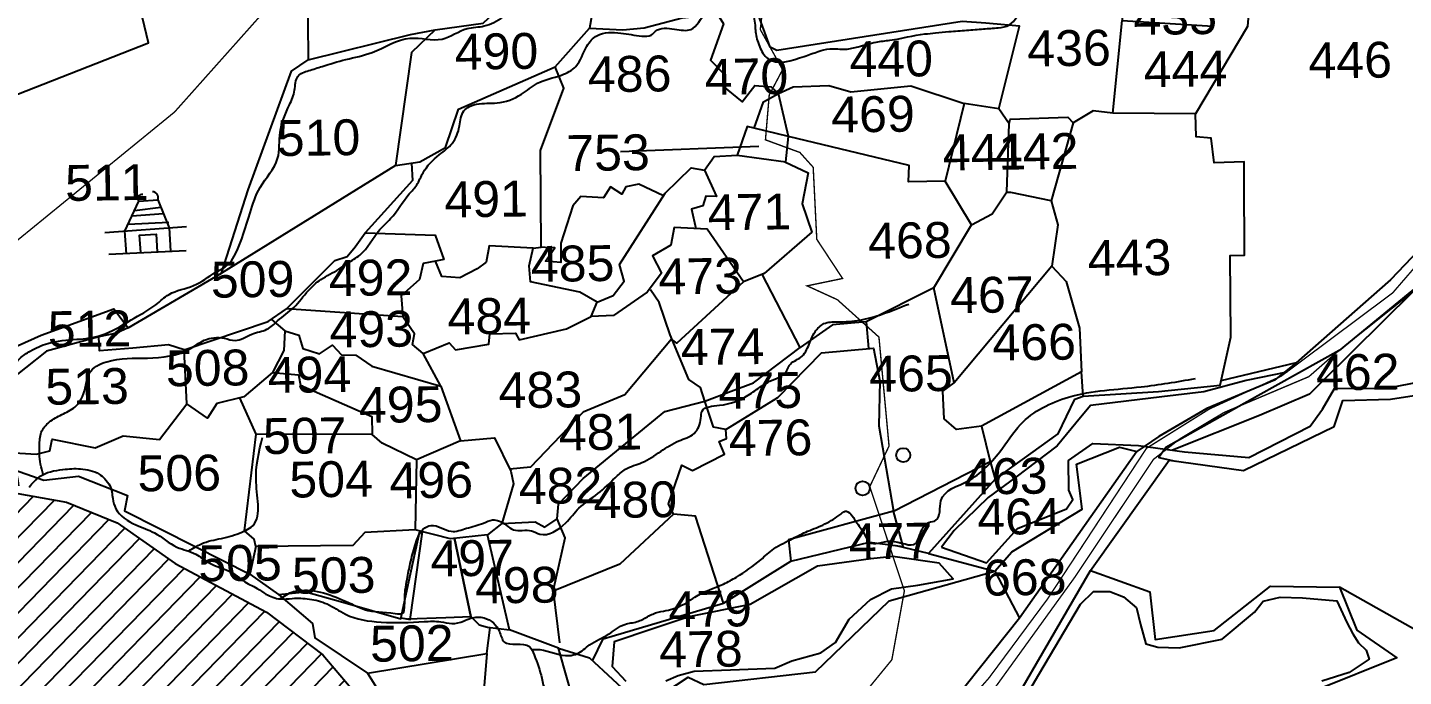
# Model space of a CAD drawing. Header units: feet. Extents: x 806214 to 813245, y 1575800 to 1585148.
# Drawn here: x 810558 to 811541, y 1579199 to 1579662 of the extents above; entities that cross this region are included whole.
import ezdxf
from ezdxf.enums import TextEntityAlignment as Align

# ---------------------------------------------------------------- set-up
doc = ezdxf.new("R2010")
doc.units = ezdxf.units.FT
doc.header["$LTSCALE"] = 15
doc.header["$MEASUREMENT"] = 0
doc.linetypes.add('HIDDEN2', pattern=[0.1875, 0.125, -0.0625])
for name, color, linetype in [('HILL', 17, 'Continuous'), ('PLOT', 7, 'Continuous'), ('PLOT NO', 7, 'Continuous'), ('ROADS', 6, 'Continuous'), ('TANKS-STREAM', 4, 'Continuous')]:
    doc.layers.add(name, color=color, linetype=linetype)
doc.styles.get("Standard").update_dxf_attribs({"font": 'arial.ttf'})
doc.linetypes.add('DOTS', pattern='A,1e-06,-3,["●",Standard,S=3,R=0,X=-1.25,Y=-1.25],-3', length=6.000001)

msp = doc.modelspace()

# ---------------------------------------------------------------- hatches: boundary and pattern name
at = {"layer": 'TANKS-STREAM', "lineweight": -2}
h = msp.add_hatch(dxfattribs=at)
h.set_pattern_fill('ANSI31', color=256, scale=100.369489, angle=0.73384)
h.set_pattern_definition([(45.73384044, (17359.115, -16106.09), (-8.984388055, 8.7571433), [])])
edge = h.paths.add_edge_path()
edge.add_line((810805.08, 1579154.34), (810801.62, 1579176.17))
edge.add_line((810801.62, 1579176.17), (810769.35, 1579214.21))
edge.add_line((810769.35, 1579214.21), (810729.05, 1579244.73))
edge.add_line((810729.05, 1579244.73), (810663.76, 1579279.36))
edge.add_line((810663.76, 1579279.36), (810622.43, 1579308.46))
edge.add_line((810622.43, 1579308.46), (810586.22, 1579323.16))
edge.add_line((810586.22, 1579323.16), (810516.49, 1579335.67))
edge.add_line((810516.49, 1579335.67), (810497.76, 1579335.43))
edge.add_line((810497.76, 1579335.43), (810497.34, 1579327.75))
edge.add_line((810497.34, 1579327.75), (810452.73, 1579308.09))
edge.add_line((810452.73, 1579308.09), (810424.56, 1579305.9))
edge.add_line((810424.56, 1579305.9), (810372.08, 1579320.66))
edge.add_line((810372.08, 1579320.66), (810282.14, 1579304.73))
edge.add_line((810282.14, 1579304.73), (810244.85, 1579215.25))
edge.add_line((810244.85, 1579215.25), (810230.01, 1579179.63))
edge.add_line((810230.01, 1579179.63), (810230.46, 1579144.44))
edge.add_line((810230.46, 1579144.44), (810218.01, 1579141.16))
edge.add_line((810218.01, 1579141.16), (810148.51, 1579152.97))
edge.add_line((810148.51, 1579152.97), (810144.49, 1579150.71))
edge.add_line((810144.49, 1579150.71), (810121.14, 1579113.52))
edge.add_line((810121.14, 1579113.52), (810088.75, 1579104.48))
edge.add_line((810088.75, 1579104.48), (810089.4, 1579094.56))
edge.add_line((810089.4, 1579094.56), (810087.63, 1579088.57))
edge.add_spline(control_points=[(810112.69, 1579096.57), (810111.78, 1579096.32), (810107.73, 1579095.21), (810103.2, 1579091.54), (810095.32, 1579090.37), (810090.86, 1579089.23), (810087.63, 1579088.57)], knot_values=[0, 0, 0, 0, 2.822259, 12.510309, 16.571064, 26.378618, 26.378618, 26.378618, 26.378618], degree=3, periodic=0)
edge.add_line((810087.63, 1579088.57), (810078.98, 1579059.37))
edge.add_line((810078.98, 1579059.37), (810086.44, 1579022.37))
edge.add_line((810086.44, 1579022.37), (810085.63, 1579010.78))
edge.add_line((810085.63, 1579010.78), (810063.81, 1578989.72))
edge.add_line((810063.81, 1578989.72), (810040.58, 1578972.78))
edge.add_line((810040.58, 1578972.78), (810037.83, 1578965.72))
edge.add_line((810037.83, 1578965.72), (810065.04, 1578975.31))
edge.add_line((810065.04, 1578975.31), (810091.75, 1578981.43))
edge.add_line((810091.75, 1578981.43), (810135.93, 1578996.94))
edge.add_line((810135.93, 1578996.94), (810167.01, 1578999.21))
edge.add_line((810167.01, 1578999.21), (810163.04, 1578963.78))
edge.add_line((810163.04, 1578963.78), (810220.85, 1578957.31))
edge.add_line((810220.85, 1578957.31), (810267.13, 1578952.14))
edge.add_line((810267.13, 1578952.14), (810326.26, 1578938.87))
edge.add_line((810326.26, 1578938.87), (810362.94, 1578922.27))
edge.add_line((810362.94, 1578922.27), (810367.36, 1578897.85))
edge.add_line((810367.36, 1578897.85), (810373.25, 1578878.34))
edge.add_line((810373.25, 1578878.34), (810407.78, 1578854.39))
edge.add_line((810407.78, 1578854.39), (810411.72, 1578841.19))
edge.add_line((810411.72, 1578841.19), (810415.79, 1578830.94))
edge.add_line((810415.79, 1578830.94), (810429.34, 1578839.1))
edge.add_line((810429.34, 1578839.1), (810451.76, 1578820.51))
edge.add_line((810451.76, 1578820.51), (810468.18, 1578787.69))
edge.add_line((810468.18, 1578787.69), (810476.7, 1578761.81))
edge.add_line((810476.7, 1578761.81), (810483.55, 1578753.48))
edge.add_line((810483.55, 1578753.48), (810512.78, 1578746.88))
edge.add_line((810512.78, 1578746.88), (810529.2, 1578743.72))
edge.add_line((810529.2, 1578743.72), (810535.84, 1578751.99))
edge.add_line((810535.84, 1578751.99), (810542.17, 1578765.06))
edge.add_line((810542.17, 1578765.06), (810542.84, 1578788.4))
edge.add_line((810542.84, 1578788.4), (810551.53, 1578805.11))
edge.add_line((810551.53, 1578805.11), (810561.54, 1578813.9))
edge.add_line((810561.54, 1578813.9), (810584.26, 1578826.46))
edge.add_line((810584.26, 1578826.46), (810589.04, 1578832.24))
edge.add_line((810589.04, 1578832.24), (810589.14, 1578843.54))
edge.add_line((810589.14, 1578843.54), (810591.4, 1578855.12))
edge.add_line((810591.4, 1578855.12), (810594.58, 1578869.84))
edge.add_line((810594.58, 1578869.84), (810601.64, 1578882.68))
edge.add_line((810601.64, 1578882.68), (810604.16, 1578891.98))
edge.add_line((810604.16, 1578891.98), (810616.24, 1578890.08))
edge.add_line((810616.24, 1578890.08), (810636.03, 1578886.97))
edge.add_line((810636.03, 1578886.97), (810685.61, 1578870.76))
edge.add_line((810685.61, 1578870.76), (810708.15, 1578896.95))
edge.add_line((810708.15, 1578896.95), (810707.62, 1578911.52))
edge.add_line((810707.62, 1578911.52), (810739.93, 1578956.83))
edge.add_line((810739.93, 1578956.83), (810751.85, 1578962.47))
edge.add_line((810751.85, 1578962.47), (810757.59, 1578977.88))
edge.add_line((810757.59, 1578977.88), (810764.22, 1579021.81))
edge.add_line((810764.22, 1579021.81), (810776.72, 1579062.36))
edge.add_line((810776.72, 1579062.36), (810805.08, 1579154.34))
h.paths.add_polyline_path([(810476.89, 1578722.71), (810528.22, 1578723.37), (810527.87, 1578751.06), (810476.53, 1578750.4)], flags=9)
h.paths.add_polyline_path([(810487.99, 1578921.64), (810539.17, 1578922.29), (810538.82, 1578949.5), (810487.65, 1578948.85)], flags=24)
h.paths.add_polyline_path([(810176.82, 1579027.89), (810228, 1579028.55), (810227.65, 1579055.76), (810176.47, 1579055.1)], flags=24)
h.paths.add_polyline_path([(810095.42, 1579027.53), (810146.75, 1579028.19), (810146.4, 1579055.86), (810095.07, 1579055.2)], flags=24)
h.paths.add_polyline_path([(810511.89, 1579072.25), (810546.11, 1579072.68), (810545.87, 1579091.13), (810511.65, 1579090.69)], flags=24)
h.paths.add_polyline_path([(810444.87, 1579305.58), (810479.09, 1579306.02), (810478.86, 1579324.47), (810444.64, 1579324.03)], flags=24)

# ---------------------------------------------------------------- linework, layer by layer
at = {"color": 3}
for centre, radius in [((811183.94, 1579356.84), 5), ((811154.89, 1579333.1), 5.12), ((811154.89, 1579333.1), 5.12)]:
    msp.add_circle(centre, radius, dxfattribs=at)
at = {"layer": 'HILL', "lineweight": -2}
for points in [[(811547.84, 1579473.38), (811483.13, 1579409.27), (811474.18, 1579400.41), (811438.39, 1579385.2), (811376.26, 1579360.29)], [(811457.8, 1579416.11), (811428.83, 1579410.01), (811398.54, 1579402.04), (811368.66, 1579398.4), (811317.68, 1579392.27), (811307.14, 1579379.59), (811293.76, 1579363.49), (811264.31, 1579341.01), (811244.49, 1579326.66), (811220.26, 1579302.89), (811211.24, 1579291.01)], [(811211.24, 1579291.01), (811243.31, 1579279.95), (811265.62, 1579304.47), (811300.46, 1579318.4), (811304.94, 1579325.01), (811302.12, 1579331.72), (811302.02, 1579352.98), (811319.31, 1579365.13), (811351.93, 1579363.71), (811384.81, 1579359.09), (811430.69, 1579355.04), (811474.48, 1579377.39), (811483.5, 1579389.65), (811491.85, 1579404.36), (811529.26, 1579404.61), (811579.64, 1579414.42)], [(811014.37, 1579195.65), (811023.06, 1579199.47), (811034.68, 1579202.53), (811060.44, 1579203.51), (811092.26, 1579204.72), (811104.34, 1579209.89), (811124.93, 1579215.71), (811135.43, 1579222.99), (811145.29, 1579239.79), (811160.48, 1579253.75), (811175.62, 1579261.22), (811194.39, 1579263.84), (811219.51, 1579268.4), (811209.56, 1579279.65), (811176.57, 1579284.46), (811160.77, 1579282.73), (811122.68, 1579277.48), (811074.55, 1579250.13), (811030.81, 1579241.28), (811004.96, 1579232.74), (810977.52, 1579223.39), (810975.89, 1579205.9), (810985.83, 1579195.45)], [(811248.18, 1579144.77), (811280.83, 1579200.08), (811310.58, 1579250.49), (811319.7, 1579259.38), (811331.44, 1579259.53), (811341.35, 1579255.68), (811350.54, 1579247.66), (811353.35, 1579235.77), (811357.13, 1579222), (811365.87, 1579219.66), (811381.04, 1579219.28), (811411.77, 1579225.38), (811434.83, 1579244.6), (811440.98, 1579252.63), (811453.08, 1579255.44), (811469.19, 1579254.89), (811493.66, 1579252.74), (811500.68, 1579237.31), (811505.14, 1579229.23), (811509.2, 1579222.84), (811514.58, 1579217.61), (811516.74, 1579211.12), (811502.46, 1579201.66), (811482.84, 1579195.35)]]:
    msp.add_lwpolyline(points, dxfattribs=at)
at = {"layer": 'PLOT', "lineweight": -2}
for points in [[(810975.41, 1579729.24), (810970.97, 1579724.38), (810959.72, 1579661.64), (810983.57, 1579660.5), (810998.96, 1579661.9), (811026.08, 1579668.98), (811051.32, 1579671.71), (811075.29, 1579679.71), (811079.47, 1579673.51), (811093.67, 1579692.46), (811125.49, 1579824.89), (811141.37, 1579903.87), (811179.21, 1579900.03), (811206.25, 1579894.36), (811230.99, 1579898.76), (811233.51, 1579815.51), (811125.49, 1579824.89)], [(811499.93, 1579762.5), (811531.47, 1579775.25), (811563.1, 1579780.49), (811563.18, 1579795.79), (811589.61, 1579808.74), (811693, 1579824), (811705.59, 1579784.98), (811709.92, 1579741.42), (811747.2, 1579725.8), (811667.17, 1579638.25), (811609.51, 1579567.1), (811587.98, 1579540.52), (811532.08, 1579481.88), (811464.56, 1579422.69), (811410.85, 1579409.74)], [(810849.66, 1579660.46), (810883.96, 1579665.35), (810954.59, 1579731.66)], [(810526.18, 1579604.91), (810644.89, 1579651.25), (810630.13, 1579712.75), (810697.3, 1579714.62), (810758.03, 1579722.2), (810758.83, 1579639.18), (810832, 1579657.12), (810849.66, 1579660.46), (810832.65, 1579644.36), (810821.27, 1579563.62), (810696.83, 1579486.8), (810715.92, 1579546.24), (810746.92, 1579631.06), (810758.83, 1579639.18)], [(811333.7, 1579601.06), (811340.33, 1579667.14), (811405.09, 1579663.13), (811406.88, 1579688.53), (811348.78, 1579692.01), (811343.24, 1579696.72), (811339.39, 1579682.33), (811340.33, 1579667.14)], [(811406.88, 1579688.53), (811432.27, 1579692.18), (811429.81, 1579662.87), (811392.6, 1579600.4)], [(811051.32, 1579671.71), (811055.46, 1579664.78), (811046.31, 1579638.93), (811056.6, 1579628.24), (811054.83, 1579620.61), (811068.86, 1579609.12), (811077.85, 1579620.73), (811089.54, 1579619.7), (811094.85, 1579615.03), (811105.29, 1579619.73), (811130.7, 1579620.66), (811146.5, 1579616.13), (811189.26, 1579620.56), (811227.51, 1579607.87), (811213.83, 1579552.4), (811187.6, 1579551.89), (811188.13, 1579563.73), (811101.88, 1579584.44), (811094.85, 1579615.03)], [(811252.21, 1579604.1), (811266.99, 1579663.19), (811242.88, 1579665.17), (811225.97, 1579666.56), (811093.63, 1579645.69), (811088.76, 1579648.03), (811079.47, 1579673.51)], [(811012.7, 1579542.04), (810995, 1579550.39), (810985.84, 1579548.46), (810982.9, 1579543.16), (810974.71, 1579548.47), (810969.69, 1579540.44), (810953.58, 1579541.44), (810947.79, 1579534.9), (810939.38, 1579508.28), (810939.26, 1579494.45), (810928.26, 1579495.21), (810935.06, 1579504.77), (810928.13, 1579505.13), (810925.26, 1579505.28), (810924.89, 1579574.31), (810941.42, 1579618.87), (810935.21, 1579634.18), (810959.72, 1579661.64)], [(810821.27, 1579563.62), (810838.53, 1579566.16), (810857.01, 1579576.37), (810866.13, 1579603.86), (810935.21, 1579634.18)], [(811101.88, 1579584.44), (811077.41, 1579590.32), (811084.13, 1579609.07), (811094.85, 1579615.03)], [(811232.61, 1579521.19), (811247.43, 1579529.02), (811257.95, 1579544.83), (811259.62, 1579593.49), (811252.21, 1579604.1), (811227.51, 1579607.87)], [(811312.55, 1579398.8), (811366.34, 1579402.22), (811410.19, 1579406.81), (811417.84, 1579441.09), (811417.43, 1579499.41), (811427.69, 1579499.54), (811427.5, 1579554.55), (811427.46, 1579566.21), (811406, 1579565.61), (811403.93, 1579583.07), (811393.15, 1579584.11), (811392.6, 1579600.4), (811333.7, 1579601.06), (811319.66, 1579602.72), (811305.32, 1579594.15)], [(811259.62, 1579593.49), (811260.26, 1579596.79), (811301.49, 1579598.07), (811305.32, 1579594.15), (811289.57, 1579538.38), (811260.74, 1579544.25), (811257.93, 1579544.34)], [(811077.41, 1579590.32), (811072.5, 1579591.5), (811065.31, 1579571.1), (811100.08, 1579566.13), (811101.88, 1579584.44)], [(811637.66, 1579580.41), (811551.32, 1579477.5), (811495.22, 1579431.63), (811437.21, 1579399.09), (811371.55, 1579362.26), (811366.52, 1579355.18), (811378.44, 1579352.61)], [(810832.65, 1579565.3), (810833.36, 1579552.93), (810799.55, 1579515.53), (810849.48, 1579513.85), (810855.87, 1579496.5), (810849.72, 1579495.37), (810840.95, 1579493.76), (810838.46, 1579482.15), (810825.37, 1579470.66), (810826.46, 1579455.5), (810743.36, 1579461.19), (810777.81, 1579495.9), (810786.8, 1579498.57), (810792.43, 1579505.55), (810799.55, 1579515.53)], [(811099.28, 1579566.25), (811115.93, 1579558.5), (811111.64, 1579536.29), (811118.67, 1579516.09), (811084.52, 1579486.49), (811069.7, 1579480.56), (811043.78, 1579518.11), (811020.23, 1579519.33), (811017.86, 1579506.62), (811004.92, 1579499.18), (811011.17, 1579486.75), (811001.02, 1579473.26), (810976.85, 1579456.49), (810960.93, 1579455.89), (810965.37, 1579466.09), (810976.65, 1579470.86), (810984.48, 1579481.11), (810981.28, 1579492.9), (811013.82, 1579543.79), (811032.38, 1579561.96), (811042.05, 1579560.22), (811048.88, 1579570.02), (811065.31, 1579571.1)], [(811042.05, 1579560.22), (811050.6, 1579541.46), (811042.98, 1579541.71), (811040.7, 1579534.74), (811032.77, 1579532.44), (811035.75, 1579518.53)], [(811205.74, 1579476.27), (811232.61, 1579521.19), (811213.83, 1579552.4)], [(811289.57, 1579538.38), (811294.26, 1579521.27), (811290.09, 1579491.75), (811220.23, 1579408.5)], [(810919.58, 1579504.53), (810888.18, 1579506.26), (810885.89, 1579494.61), (810879.54, 1579489.86), (810867.21, 1579483.44), (810854.24, 1579484.34), (810849.72, 1579495.37)], [(810965.37, 1579466.09), (810952.96, 1579473.29), (810917.75, 1579480.57), (810916.67, 1579491.95), (810919.58, 1579504.53), (810925.26, 1579505.28)], [(810630.22, 1579447.61), (810696.83, 1579486.8)], [(810897.21, 1579308.08), (810921.1, 1579309.24), (810927.9, 1579305.28), (810936.67, 1579311.38), (810937.73, 1579321.88), (810955.37, 1579340.14), (811013.52, 1579387.91), (811042.28, 1579395.38), (811061.08, 1579402.4), (811077.07, 1579408.36), (811110.27, 1579433.65), (811083.09, 1579485.92)], [(811290.09, 1579491.75), (811300.18, 1579480.76), (811309.84, 1579447.37), (811311.15, 1579416.26)], [(811069.7, 1579480.56), (811022.24, 1579436.68), (811018.47, 1579439.7), (810984.96, 1579399.79), (810955.26, 1579387.43), (810917.72, 1579348.24), (810902.89, 1579346.7)], [(811042.28, 1579395.38), (811039.15, 1579404.99), (811030.78, 1579410.78), (811017.49, 1579442.65), (811009.62, 1579465.81), (811003.34, 1579474.87)], [(811239.78, 1579377.52), (811222, 1579375.19), (811213.08, 1579382.7), (811212.08, 1579402.42), (811220.23, 1579408.5), (811205.74, 1579476.27), (811157.37, 1579452.04), (811159.17, 1579432.93)], [(810544.92, 1579358.66), (810564.68, 1579357.61), (810574.32, 1579359.95), (810575.9, 1579368.13), (810606.62, 1579362.05), (810626.68, 1579370.61), (810652.66, 1579368.06), (810672.28, 1579393.52), (810670.37, 1579432), (810659, 1579435.46), (810633.56, 1579433.21), (810609.8, 1579431.23), (810609.43, 1579441.3), (810571.84, 1579430.98), (810541.83, 1579407.26), (810536.15, 1579405.09), (810540.1, 1579429.8), (810568.05, 1579442.49), (810619.95, 1579461.16), (810630.22, 1579447.61), (810621.85, 1579443.9), (810609.43, 1579441.3)], [(810670.37, 1579432), (810730.29, 1579452.11), (810743.36, 1579461.19)], [(810742.14, 1579445.54), (810752.27, 1579442.55), (810755.03, 1579432.99), (810766.85, 1579429.06), (810776.14, 1579435.42), (810782.71, 1579428.54), (810792.8, 1579428.19), (810804.43, 1579420.43), (810853.61, 1579405.94), (810841.06, 1579429.29), (810833.26, 1579435.7), (810834.85, 1579443.31), (810826.46, 1579455.5)], [(810841.06, 1579429.29), (810859.65, 1579437), (810864.06, 1579431.96), (810887.89, 1579436.16), (810888.7, 1579443.37), (810906.94, 1579443.81), (810909.56, 1579439.2), (810943.39, 1579446.98), (810960.93, 1579455.89)], [(810732.64, 1579453.74), (810742.14, 1579445.54), (810741.36, 1579431.61), (810733.4, 1579415.92), (810712.97, 1579398.38), (810693.57, 1579393.57), (810686.98, 1579383.17), (810672.28, 1579393.52)], [(811157.37, 1579452.04), (811133.3, 1579449.94), (811110.27, 1579433.65)], [(811233.55, 1579129.81), (811317.72, 1579274.34), (811373.84, 1579353.25), (811427.03, 1579345.84), (811491.73, 1579377.23), (811497.85, 1579395.73), (811532.06, 1579396.79), (811616.78, 1579409.75), (811661.11, 1579415.32), (811724.13, 1579438.04), (811725.62, 1579445.11), (811776.74, 1579450.22), (811796.68, 1579424.01), (811812.1, 1579372.77), (811823.09, 1579334.41), (811821.31, 1579293.31), (811829.39, 1579250.09), (811774.94, 1579164.34)], [(811057.15, 1579375.07), (811094.38, 1579397.9), (811125.46, 1579429.75), (811162.65, 1579433.25), (811167.18, 1579409.72), (811166.38, 1579377.66), (811176.87, 1579316.77), (811246.02, 1579352.37), (811249.51, 1579339.71), (811202.06, 1579286.62), (811179.21, 1579292.14)], [(810733.4, 1579415.92), (810751.85, 1579414.22), (810753.47, 1579406.66), (810804.44, 1579384.36), (810804.61, 1579371.47), (810721.64, 1579371.73), (810709.96, 1579397.64)], [(811249.51, 1579339.71), (811294.53, 1579372.09), (811306.52, 1579396.7), (811312.55, 1579398.8), (811311.15, 1579416.26), (811239.78, 1579377.52), (811246.02, 1579352.37)], [(811464.56, 1579422.69), (811449.08, 1579410.35), (811400.71, 1579390.14), (811366.58, 1579370.11), (811350.75, 1579359.32)], [(810853.61, 1579405.94), (810867.7, 1579367.12), (810836.2, 1579353.52), (810811.73, 1579365.36), (810804.61, 1579371.47)], [(811019.92, 1579314.76), (811016.27, 1579322.03), (811025.76, 1579349.65), (811033.27, 1579345.73), (811056.33, 1579357.5), (811052.51, 1579366.44), (811057.73, 1579368.59), (811057.15, 1579375.07), (811048.3, 1579376.87), (811042.28, 1579395.38)], [(810721.44, 1579291.58), (810720.24, 1579296.68), (810713.33, 1579302.65), (810721.64, 1579371.73)], [(810867.7, 1579367.12), (810891.97, 1579369.08), (810903.6, 1579345.25), (810905.53, 1579336.21), (810897.21, 1579308.08), (810887.05, 1579299.82), (810860.41, 1579296.95), (810835.31, 1579303.43)], [(810505.51, 1579361.44), (810570.08, 1579339), (810594.81, 1579341.69), (810629.87, 1579327.91), (810627.55, 1579317.08), (810678.2, 1579291.65), (810717.27, 1579271.73), (810737.6, 1579257.29), (810761.85, 1579236.6), (810763.54, 1579226.4), (810801.16, 1579201.21), (810814.69, 1579179.46)], [(811202.06, 1579286.62), (811249.36, 1579273.92), (811261.38, 1579287.68), (811311.84, 1579318.27), (811307.61, 1579350.35), (811338.46, 1579362.6), (811350.75, 1579359.32), (811267.02, 1579240.48)], [(810836.2, 1579353.52), (810835.31, 1579303.43), (810799.33, 1579301.48), (810790.73, 1579292.28), (810721.44, 1579291.58), (810717.27, 1579271.73)], [(810961.89, 1579209.97), (810969.59, 1579225.52), (811055.42, 1579251.11), (811103.73, 1579280.99), (811159.74, 1579294.63), (811183.96, 1579291.54), (811176.87, 1579316.77), (811101.88, 1579296.42), (811103.73, 1579280.99)], [(811055.42, 1579251.11), (811035.6, 1579313.26), (811019.92, 1579314.76), (810981.56, 1579278.89), (810933.79, 1579259.57), (810942.5, 1579297.78), (810936.67, 1579311.38)], [(810737.6, 1579257.29), (810757.27, 1579259.13), (810783.72, 1579251.7), (810825.02, 1579239.91), (810830.75, 1579266.51), (810838.52, 1579302.6)], [(810825.18, 1579240.64), (810831.61, 1579239.53), (810840.6, 1579302.07)], [(810829.87, 1579239.83), (810857.08, 1579240.92), (810875.06, 1579241.64), (810863.48, 1579297.28)], [(810863.48, 1579297.28), (810875.06, 1579241.64), (810880.92, 1579235.67), (810887.01, 1579234.06), (810902.71, 1579232.07), (810887.05, 1579299.82)], [(810964.15, 1579059.63), (810991.08, 1579093.17), (810988.63, 1579110.48), (810997.24, 1579126.28), (811032.59, 1579147.39), (811006.1, 1579182.25), (811030.4, 1579198.24), (811041.58, 1579193.03), (811121.12, 1579202.08), (811173.8, 1579252.67), (811249.36, 1579273.92), (811267.02, 1579240.48), (811201.05, 1579157.58), (811134.03, 1579096.13), (811039.16, 1579025.97), (810998.44, 1578998.45)], [(811317.72, 1579274.34), (811359.99, 1579259.28), (811363.8, 1579225.16), (811406.12, 1579231.48), (811446.17, 1579263.27), (811495.43, 1579262.56)], [(810933.79, 1579259.57), (810938.33, 1579222.78)], [(811782.42, 1579101.01), (811495.43, 1579262.56), (811507.87, 1579231.9), (811536.56, 1579212.05), (811479.5, 1579189.17), (811455.69, 1579166.72), (811427.16, 1579174.54), (811418.96, 1579137.37), (811462.34, 1579136.96), (811503.28, 1579062.67), (811494.28, 1578975.42), (811452.17, 1578949.15), (811473.27, 1578882.02), (811567.27, 1578884.6)], [(810801.16, 1579201.21), (810886.43, 1579215.21), (810888.79, 1579233.84)], [(810882.66, 1579169.02), (810906.1, 1579137.13), (810957.95, 1579147.82), (810937.72, 1579218.96), (810902.71, 1579232.07)], [(810937.72, 1579218.96), (810959.69, 1579212), (810992.62, 1579181.54), (810957.95, 1579147.82)], [(810886.43, 1579215.21), (810882.66, 1579169.02)]]:
    msp.add_lwpolyline(points, dxfattribs=at)
at = {"layer": 'PLOT', "linetype": 'Continuous', "lineweight": -2}
for points in [[(810981.94, 1579573.68), (811080.73, 1579577.54)], [(810629.02, 1579500.48), (810627.81, 1579516.66), (810637.98, 1579538.12), (810651.36, 1579539.22), (810659.64, 1579519.03), (810660.47, 1579502.46)], [(810653.68, 1579533.57), (810634.73, 1579531.26)], [(810630.19, 1579521.67), (810659.34, 1579523.14)], [(810655.5, 1579529.12), (810632.9, 1579527.39)], [(810671.99, 1579519.94), (810613.69, 1579515.6)], [(810639.31, 1579501.4), (810638.45, 1579513.84), (810650.31, 1579514.67), (810650.94, 1579501.99)], [(810616.54, 1579500.26), (810671.8, 1579503.03)]]:
    msp.add_lwpolyline(points, dxfattribs=at)
for centre, radius, start, end in [((810640.13, 1579540.05), 2.89, 79.30431, 221.969), ((810647.76, 1579540.87), 3.96, 335.39272, 92.04781)]:
    msp.add_arc(centre, radius, start, end, dxfattribs=at)
at = {"layer": 'ROADS', "linetype": 'HIDDEN2', "lineweight": -2, "ltscale": 10, "const_width": 1}
for points in [[(810730.37, 1578750.63), (810809.91, 1578833.32), (810892.89, 1578912.93), (810976.79, 1578975.36), (811095.25, 1579057.42), (811156.83, 1579103.08), (811191.57, 1579136.81), (811245.16, 1579197.71), (811287.03, 1579254.17), (811357.71, 1579361.73), (811402.89, 1579389.94), (811453.86, 1579413.17), (811533.51, 1579472.65), (811622.68, 1579575.75), (811723.29, 1579692.09), (811786.46, 1579755.4), (811882.43, 1579829.35), (811998.27, 1579918.6), (812091.19, 1579978.93), (812165.53, 1580022), (812186.49, 1580034.15), (812206.47, 1580038.36)], [(811804.63, 1579756.81), (811756.3, 1579725.18), (811677.29, 1579624.15), (811583.77, 1579520.84), (811547.84, 1579473.38), (811492.01, 1579428.87), (811473.66, 1579412.84), (811412.97, 1579387.2), (811381.64, 1579368.51), (811362.68, 1579353.79), (811306.08, 1579269.1), (811250.8, 1579192.6), (811192.8, 1579125.2), (811150.2, 1579087.6), (811111.78, 1579061.09), (811005.55, 1578985.77), (810953.66, 1578948.97), (810899.35, 1578910.54), (810821.85, 1578835.43), (810734.94, 1578745.98)]]:
    msp.add_lwpolyline(points, dxfattribs=at)
at = {"layer": 'ROADS', "linetype": 'DOTS', "lineweight": -2, "ltscale": 0.15, "const_width": 1}
for points in [[(810505.35, 1579472.85), (810663.43, 1579601.82), (810769.79, 1579721.06)], [(811132.37, 1579157.62), (811175.76, 1579210.66), (811184.73, 1579259.87), (811160.02, 1579334.35), (811173.77, 1579363.3), (811166.56, 1579441.09), (811136.84, 1579467.8), (811115.24, 1579477.68), (811140.59, 1579482.94), (811122.15, 1579510.92), (811120.72, 1579539.75), (811119.6, 1579562.33), (811110.07, 1579572.93), (811085.49, 1579581.94), (811088.19, 1579613.96), (811097.74, 1579632.04), (811081.81, 1579660.71), (811085.11, 1579689.8)]]:
    msp.add_lwpolyline(points, dxfattribs=at)
at = {"layer": 'TANKS-STREAM', "lineweight": -2}
msp.add_lwpolyline([(810516.49, 1579335.67), (810586.22, 1579323.16), (810622.43, 1579308.46), (810663.76, 1579279.36), (810729.05, 1579244.73), (810769.35, 1579214.21), (810801.62, 1579176.17)], dxfattribs=at)
for points in [[(810552.2, 1579334.84), (810547.49, 1579363.97), (810545.81, 1579376.29), (810546.07, 1579385.22), (810546.27, 1579399.47), (810544.8, 1579410.09), (810552.98, 1579425.88), (810560.33, 1579431.1), (810572.81, 1579436.58), (810593.69, 1579439.5), (810610.96, 1579442.38), (810632.34, 1579453.37), (810650.08, 1579464.23), (810659.49, 1579471.57), (810676.9, 1579477.87), (810692.94, 1579487.38), (810702.94, 1579494.16), (810706.85, 1579500.48), (810717.34, 1579529.81), (810724.52, 1579547.95), (810737, 1579568.62), (810738.85, 1579587.45), (810745.49, 1579606.89), (810749.16, 1579617.38), (810751.5, 1579627.29), (810759.24, 1579631.37), (810768.9, 1579634.35), (810785.76, 1579639.31), (810804.53, 1579644.3), (810831.68, 1579654.59), (810854.5, 1579653.93), (810872.47, 1579661.38), (810884.62, 1579663.24), (810898.03, 1579669.68), (810918.18, 1579685.51), (810929.98, 1579699.34), (810944.74, 1579720.23), (810955.14, 1579726.52), (810964.7, 1579727.15), (810986.78, 1579721.22), (810995.01, 1579720.66), (811017.89, 1579730.51), (811025.11, 1579743.69), (811028.22, 1579749.43), (811039.1, 1579758.03), (811055.87, 1579785.75), (811071.11, 1579802.05), (811077.74, 1579808.84), (811088.03, 1579817.89), (811095.31, 1579836.48), (811107.28, 1579845.21), (811113.59, 1579855.22), (811124.92, 1579859.88), (811124.8, 1579859.92)], [(811061.44, 1579682.04), (811074.65, 1579674.59), (811078.1, 1579663.86), (811078.37, 1579659.1), (811081.2, 1579648.79), (811087.12, 1579639.96), (811113.22, 1579641.53), (811123.13, 1579644.97), (811131.6, 1579646.95), (811142.8, 1579646.68), (811151.69, 1579648.45), (811164.5, 1579651.72), (811174.44, 1579653.09), (811199.38, 1579657.54), (811207.04, 1579658.26), (811216.57, 1579659.21), (811229.2, 1579660.2), (811241.21, 1579661.18), (811251.77, 1579661.94), (811259.83, 1579664.12), (811264.94, 1579669.56), (811270.24, 1579677.09), (811277.33, 1579689.6), (811283.21, 1579700.03), (811290.15, 1579708.4), (811300.06, 1579712.05), (811329.96, 1579707.88), (811342.45, 1579704.1), (811355.31, 1579699.39), (811380.48, 1579693.09), (811393.15, 1579691.39), (811410.56, 1579690.99), (811425.87, 1579693.88), (811445.75, 1579695.58), (811454.62, 1579699.01), (811462.02, 1579704.07), (811476.39, 1579715.23), (811481.92, 1579720.07), (811487.28, 1579738.57), (811488.57, 1579751.42), (811493.6, 1579763.29), (811502.98, 1579779.29), (811507.21, 1579789.07), (811507.93, 1579797.16), (811518.82, 1579804.96), (811528.5, 1579809.85), (811532.58, 1579815.08), (811540.98, 1579822.85), (811548.96, 1579831.44), (811559.42, 1579839.86), (811571.17, 1579845.6)], [(810569.46, 1579342.99), (810567.73, 1579350.4), (810566.92, 1579365.02), (810568.68, 1579374.04), (810575.08, 1579381.22), (810584.01, 1579386.36), (810593.15, 1579391.91), (810600.11, 1579406.78), (810602.51, 1579415.39), (810614.96, 1579423.49), (810644.02, 1579426.16), (810674.7, 1579432.83), (810684.67, 1579438.81), (810698.88, 1579440.24), (810706.65, 1579438.67), (810718.52, 1579443.21), (810729.36, 1579446.7), (810737.03, 1579452.65), (810748.54, 1579462.29), (810759.06, 1579474.34), (810767.96, 1579482.19), (810780.84, 1579489.67), (810787.06, 1579493.93), (810795.78, 1579499.69), (810809.98, 1579517.85), (810817.63, 1579525.68), (810831.09, 1579543.29), (810836.36, 1579549.7), (810840.93, 1579558.45), (810852.48, 1579571.3), (810861.74, 1579579.44), (810866.94, 1579591.87), (810870.14, 1579602.6), (810879.12, 1579607.4), (810893.83, 1579608.25), (810911.14, 1579614.49), (810922.75, 1579622.33), (810939.74, 1579628.23), (810950.04, 1579634.37), (810957.88, 1579648.84), (810965.14, 1579656.29), (810982.18, 1579658.18), (810997.27, 1579656.03), (811003.95, 1579656.79), (811006.93, 1579659.5), (811020.62, 1579661.01), (811032.27, 1579660.81), (811042.68, 1579673.13), (811051.51, 1579679.81), (811068.38, 1579682.61), (811079.85, 1579684.87), (811084.79, 1579686.98), (811084.29, 1579687.03)], [(810738.74, 1579254.1), (810748.41, 1579259.36), (810753.79, 1579260.23), (810789.8, 1579250.53), (810799.02, 1579246.66), (810821.08, 1579243.73), (810826.66, 1579244.2), (810827.61, 1579247.8), (810828.24, 1579260.56), (810829.54, 1579268.14), (810831.79, 1579279.52), (810835.21, 1579292.51), (810840.85, 1579303.74), (810846.59, 1579306.6), (810861, 1579302.4), (810871.94, 1579304.54), (810884.06, 1579308.28), (810890.41, 1579310.55), (810900.23, 1579306.89), (810905.46, 1579303.57), (810918.43, 1579302.74), (810924.24, 1579300.43), (810942.79, 1579308.39), (810952.23, 1579318.86), (810965.85, 1579329.4), (810978.07, 1579340.51), (810985.57, 1579346.78), (810997.27, 1579351.51), (811010.73, 1579359.45), (811023.6, 1579366.98), (811034.5, 1579372.3), (811039.34, 1579383.12), (811040.27, 1579388.31), (811052.63, 1579392.38), (811073.08, 1579399.61), (811082.77, 1579406.11), (811088.7, 1579409.57), (811100.77, 1579417.29), (811102.52, 1579420.9), (811110.62, 1579426.58), (811116.68, 1579436.02), (811120.95, 1579444.84), (811127.26, 1579450.69), (811137.01, 1579452.01), (811153.04, 1579453.24), (811168.93, 1579457.51), (811187.98, 1579464.72)], [(811139.35, 1579314.68), (811142.32, 1579316.72), (811150.05, 1579309.5), (811155.98, 1579300.85), (811159.74, 1579294.63), (811174.84, 1579295.44), (811192.84, 1579293.87), (811195.64, 1579299.53), (811202.2, 1579308.63), (811207.27, 1579310.26), (811210.86, 1579324.19), (811230.35, 1579338.45), (811242.16, 1579347.38), (811252.89, 1579359.23), (811267.77, 1579378.76), (811302.01, 1579398.22), (811353.81, 1579405.57), (811392.57, 1579411.48)], [(810673.26, 1579288.28), (810684.15, 1579294.08), (810698.8, 1579297.77), (810713.33, 1579302.65), (810718.08, 1579305.36), (810721.68, 1579337.45), (810726.27, 1579369.47)], [(810559.63, 1579334.01), (810566.9, 1579341.45), (810583.69, 1579346.57), (810596.26, 1579347.04), (810609.49, 1579343.22), (810613.52, 1579339.91), (810617.26, 1579335.06), (810619.22, 1579325.89), (810621.46, 1579318.57), (810635.79, 1579306.97), (810649.05, 1579301.32), (810665.12, 1579291.12), (810678.67, 1579286.08), (810687.33, 1579280.38), (810699.05, 1579275.32), (810705.52, 1579272.34), (810712.34, 1579267.22), (810722.53, 1579261.53), (810728.71, 1579257.63), (810738.87, 1579254.09), (810747.45, 1579254.5), (810759.72, 1579254.05), (810772.34, 1579250.53), (810785.41, 1579243.26), (810811, 1579237.56), (810841.64, 1579237.95), (810853.57, 1579237.8), (810861.44, 1579236.54), (810869.87, 1579238.31), (810875.13, 1579240.34), (810884.48, 1579240.61), (810891.17, 1579237.07), (810895.48, 1579230.8), (810898.84, 1579223.53), (810916.85, 1579220.14), (810920.24, 1579214.3), (810925.76, 1579197.5), (810927.98, 1579188.04), (810933.68, 1579172.55), (810938.22, 1579159.51), (810941.58, 1579149.12), (810943.83, 1579132.91), (810946.97, 1579125.06), (810946.32, 1579104.12), (810945.26, 1579092.58), (810942.32, 1579084.65), (810938.76, 1579078.54), (810935.51, 1579071.22), (810933.13, 1579067.55), (810925.96, 1579058.35), (810921.44, 1579055.57), (810914.21, 1579050.32), (810894.92, 1579039.45), (810885.55, 1579035.69), (810855.9, 1579018.76), (810841.77, 1579007.96), (810821.51, 1579001.03), (810812.45, 1578996.97), (810808.83, 1578994.8), (810802.18, 1578992.59), (810796.15, 1578989.48), (810784.04, 1578986.29), (810772.85, 1578982.81), (810765.3, 1578979.08)], [(810918.54, 1579218.09), (810924.22, 1579217.91), (810945.26, 1579213.67), (810951.09, 1579215.07), (810959.77, 1579221.29), (810973.49, 1579228.89), (810985.09, 1579235.94), (810993.83, 1579237.91), (811001.22, 1579241.45), (811008.88, 1579244.73), (811016.3, 1579246.15), (811022.12, 1579248.09), (811028.99, 1579251.36), (811035.04, 1579255.42), (811055.52, 1579264.78), (811064.75, 1579269.68), (811082.12, 1579282.1), (811091.59, 1579289.92), (811105.04, 1579297.26), (811115.6, 1579302.43), (811128.02, 1579307.63), (811139.35, 1579314.68)]]:
    msp.add_spline(points, degree=3, dxfattribs=at)

# ---------------------------------------------------------------- texts
at = {"layer": 'PLOT NO', "lineweight": -2}
for s, p in [('435', (811378.16, 1579670)), ('436', (811302.34, 1579647.46)), ('490', (810893.33, 1579645.17)), ('440', (811175.29, 1579639.8)), ('446', (811503.16, 1579638.89)), ('486', (810988.5, 1579629.05)), ('444', (811385.5, 1579632.6)), ('470', (811071.91, 1579627.17)), ('469', (811162.28, 1579600.29)), ('510', (810766.23, 1579583.52)), ('753', (810973.02, 1579572.79)), ('441', (811241.99, 1579573.26)), ('442', (811279.23, 1579573.73)), ('511', (810615.03, 1579551.48)), ('491', (810885.97, 1579539.69)), ('471', (811074.12, 1579530.51)), ('468', (811188.65, 1579510.2)), ('485', (810947.74, 1579493.64)), ('443', (811345.54, 1579497.86)), ('509', (810719.13, 1579482.37)), ('492', (810803.45, 1579483.53)), ('473', (811038.9, 1579484.62)), ('467', (811247.22, 1579471.31)), ('484', (810888.21, 1579456.13)), ('512', (810602.66, 1579447.05)), ('493', (810803.92, 1579446.79)), ('474', (811054.94, 1579434.27)), ('466', (811277.43, 1579437.5)), ('508', (810687.03, 1579419.11)), ('494', (810759.81, 1579414.32)), ('465', (811189.45, 1579415.12)), ('462', (811508.55, 1579416.13)), ('513', (810600.9, 1579405.93)), ('483', (810924.7, 1579403.43)), ('475', (811081.82, 1579402.99)), ('495', (810824.94, 1579392.92)), ('481', (810967.7, 1579373.32)), ('507', (810756.37, 1579370.69)), ('476', (811089.15, 1579369.19)), ('506', (810666.77, 1579344.06)), ('504', (810775.24, 1579339.65)), ('496', (810846.75, 1579339.05)), ('482', (810939.13, 1579334.97)), ('463', (811257.17, 1579341.8)), ('480', (810992.49, 1579325.01)), ('464', (811266.67, 1579313)), ('477', (811174.84, 1579295.44)), ('505', (810710.18, 1579279.84)), ('497', (810876, 1579283.26)), ('503', (810777.08, 1579271.03)), ('498', (810907.84, 1579264)), ('668', (811270.69, 1579269.6)), ('479', (811045.96, 1579247.05)), ('502', (810832.88, 1579222.43)), ('478', (811039.35, 1579218.3))]:
    msp.add_text(s, height=25.62, rotation=0.73384, dxfattribs=at).set_placement(p, align=Align.MIDDLE_CENTER)

doc.saveas('drawing.dxf')
